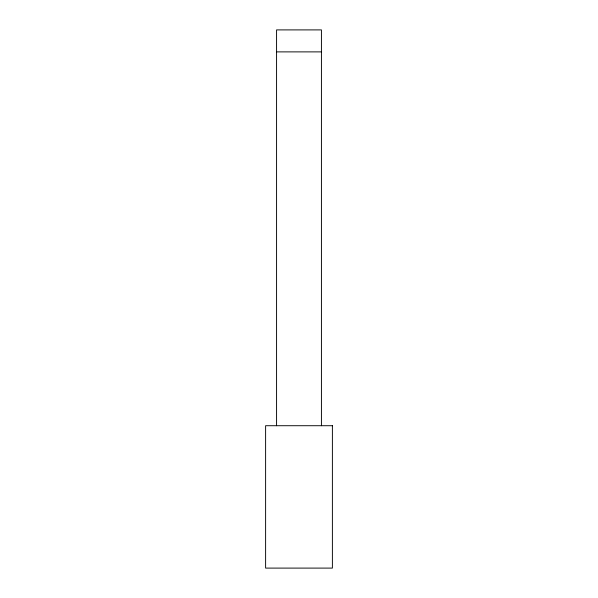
<?xml version="1.0" encoding="UTF-8"?>
<svg xmlns="http://www.w3.org/2000/svg" width="598" height="598" viewBox="0 0 598 598"><rect width="100%" height="100%" fill="white"/><g stroke="black" fill="none" stroke-linecap="round" stroke-linejoin="round"><path stroke-width="0.9" d="M276.575 51.884L321.425 51.884M321.425 425.716L321.425 29.9L276.575 29.9L276.575 425.716M332.391 425.716L265.609 425.716L265.609 568.1L332.391 568.1L332.391 425.716"/></g></svg>
